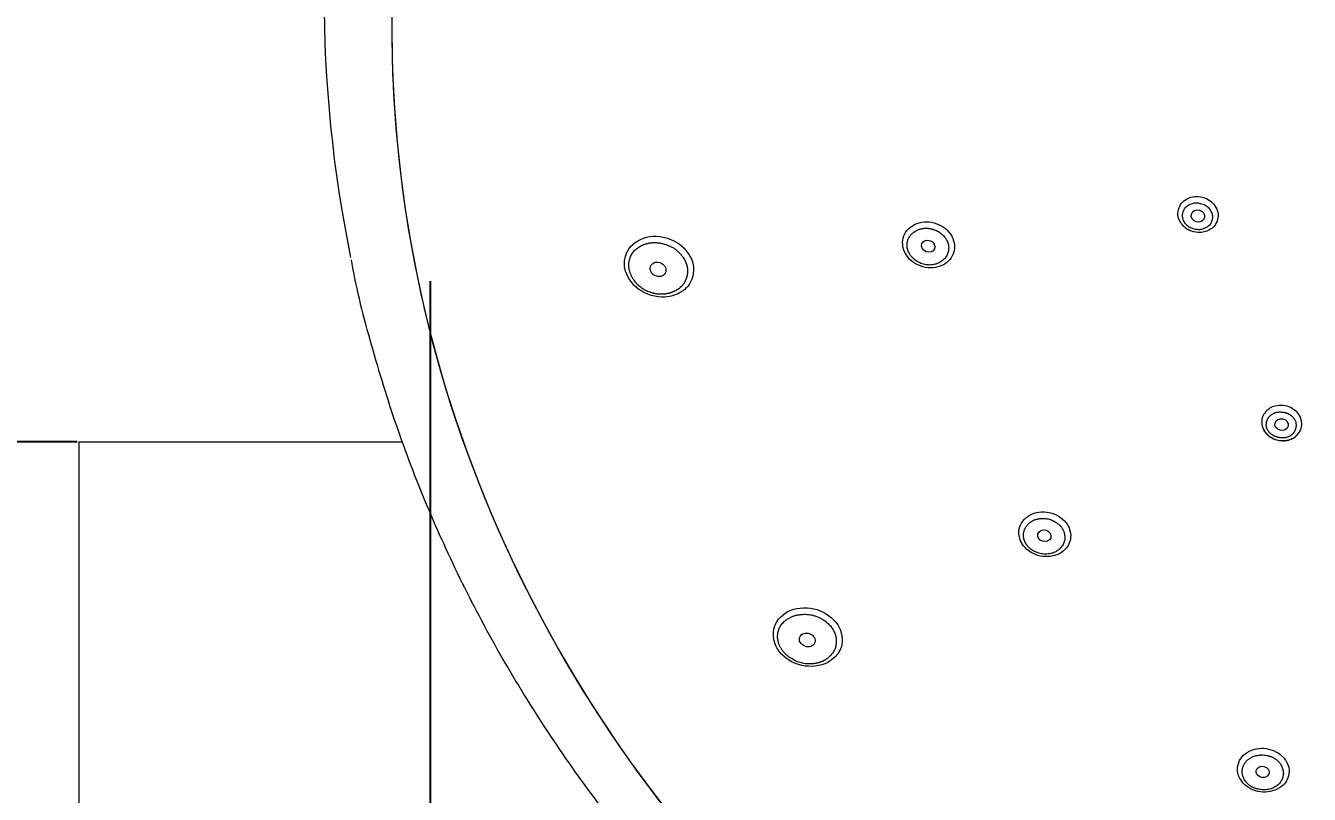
# Model space of a CAD drawing. Header units: millimetres. Extents: x 17284 to 19660, y -6011 to -2651.
# Drawn here: x 17983.03 to 18029.9, y -3892.22 to -3864.16 of the extents above; entities that cross this region are included whole.
import ezdxf

# ---------------------------------------------------------------- set-up
doc = ezdxf.new("R2010")
doc.units = ezdxf.units.MM
doc.linetypes.add('CENTERX2', pattern=[101.6, 63.5, -12.7, 12.7, -12.7])
doc.layers.add('CENTER', color=1, linetype='CENTERX2')
doc.layers.add('DIM', color=3, linetype='Continuous', lineweight=13)
doc.styles.get("Standard").update_dxf_attribs({"font": 'arial.ttf'})
doc.dimstyles.get("Standard").update_dxf_attribs({"dimtxt": 0.18, "dimasz": 0.18, "dimexe": 0.18, "dimexo": 0.0625, "dimgap": 0.09, "dimtad": 0, "dimtih": 1, "dimtoh": 1, "dimdec": 1, "dimdsep": 46, "dimtxsty": 'Standard', "dimcen": 0.09, "dimadec": 0, "dimazin": 0, "dimtfac": 1, "dimtdec": 1, "dimtofl": 0, "dimtmove": 0, "dimatfit": 3, "dimfxl": 1, "dimtolj": 1, "dimtzin": 0, "dimarcsym": 0})

# ---------------------------------------------------------------- blocks, each defined once
blk = doc.blocks.new('*D113')
at = {"layer": 'Defpoints', "color": 0, "transparency": 16777216}
for p in [(17984.973, -3879.358, 0), (17740.521, -4555.632), (17984.973, -4555.632)]:
    blk.add_point(p, dxfattribs=at)
at = {"layer": 'DIM', "color": 0, "lineweight": -2, "transparency": 16777216}
for p, q in [((17984.911, -3879.358), (17740.341, -3879.358)), ((17740.521, -3897.358), (17740.521, -4203.305)), ((17740.521, -4537.632), (17740.521, -4231.686)), ((17984.911, -4555.632), (17740.341, -4555.632))]:
    blk.add_line(p, q, dxfattribs=at)
at = {"layer": 'DIM', "color": 0, "transparency": 16777216}
for points in [[(17737.521, -3897.358), (17743.521, -3897.358), (17740.521, -3879.358)], [(17737.521, -4537.632), (17743.521, -4537.632), (17740.521, -4555.632)]]:
    blk.add_solid(points, dxfattribs=at)
at = {"layer": 'DIM', "color": 0, "transparency": 16777216, "insert": (17740.521, -4217.495), "char_height": 18, "attachment_point": 5}
blk.add_mtext('\\A1;692', dxfattribs=at)

msp = doc.modelspace()

# ---------------------------------------------------------------- linework, layer by layer
at = {"linetype": 'Continuous', "lineweight": 18, "extrusion": (-1, -2.22045e-16, -3.42573e-11)}
msp.add_line((17984.973, -3879.358, 0), (17984.973, -3935.632, 0), dxfattribs=at)
at = {"linetype": 'Continuous', "lineweight": 18}
msp.add_line((17984.973, -3879.358, 0), (17996.776, -3879.358, 0), dxfattribs=at)
for centre, major_axis, start_param, end_param in [((18051.187, -3864.158, 0), (54.792, 0), 4.743974, 10.963989), ((18051.187, -3863.115, 0), (-57.26, 0), 6.094547, 6.467351)]:
    msp.add_ellipse(centre, major_axis=major_axis, ratio=0.906308, start_param=start_param, end_param=end_param, dxfattribs=at)
at = {"linetype": 'Continuous', "lineweight": 13}
msp.add_ellipse((18051.187, -3864.158, 0), major_axis=(54.792, 0), ratio=0.906308, start_param=3.141593, end_param=4.680875, dxfattribs=at)
at = {"linetype": 'Continuous', "lineweight": 18}
for centre, major_axis, ratio in [((18025.833, -3871.108, 0), (0.237, -0.07), 0.888631), ((18015.984, -3872.21, 0), (-0.229, 0.093), 0.877525), ((18006.122, -3873.056, 0), (-0.263, 0.136), 0.863947), ((18028.888, -3878.723, 0), (0.24, -0.057), 0.870383), ((18020.224, -3882.783, 0), (-0.235, 0.075), 0.852258), ((18011.57, -3886.588, 0), (-0.276, 0.108), 0.83166), ((18028.199, -3891.405, 0), (-0.241, 0.052), 0.831661)]:
    msp.add_ellipse(centre, major_axis=major_axis, ratio=ratio, dxfattribs=at)
at = {"linetype": 'Continuous', "lineweight": 13}
for points, knots in [([(18025.155, -3871.255, 0), (18025.133, -3871.21, 0), (18025.117, -3871.167, 0), (18025.081, -3870.984, 0), (18025.137, -3870.756, 0), (18025.325, -3870.526, 0), (18025.547, -3870.412, 0), (18025.872, -3870.378, 0), (18026.129, -3870.445, 0), (18026.395, -3870.626, 0), (18026.537, -3870.834, 0), (18026.593, -3871.122, 0), (18026.537, -3871.349, 0), (18026.419, -3871.494, 0), (18026.387, -3871.523, 0), (18026.349, -3871.551, 0)], [0, 0, 0, 0, 0.049219, 0.049219, 0.230121, 0.230121, 0.411023, 0.411023, 0.591924, 0.591924, 0.772826, 0.772826, 0.953728, 0.953728, 1, 1, 1, 1]), ([(18015.062, -3872.23, 0), (18015.044, -3872.131, 0), (18015.047, -3872.018, 0), (18015.102, -3871.802, 0), (18015.154, -3871.7, 0), (18015.284, -3871.544, 0), (18015.38, -3871.471, 0), (18015.597, -3871.364, 0), (18015.719, -3871.33, 0), (18015.948, -3871.312, 0), (18016.078, -3871.324, 0), (18016.332, -3871.394, 0), (18016.451, -3871.449, 0), (18016.64, -3871.581, 0), (18016.729, -3871.671, 0), (18016.866, -3871.873, 0), (18016.914, -3871.985, 0), (18016.95, -3872.169, 0), (18016.951, -3872.261, 0), (18016.935, -3872.353, 0)], [0, 0, 0, 0, 0.11135, 0.11135, 0.224899, 0.224899, 0.338448, 0.338448, 0.451997, 0.451997, 0.565546, 0.565546, 0.679095, 0.679095, 0.792644, 0.792644, 0.906193, 0.906193, 1, 1, 1, 1]), ([(18004.94, -3872.549, 0), (18004.979, -3872.428, 0), (18005.039, -3872.315, 0), (18005.304, -3872.011, 0), (18005.627, -3871.863, 0), (18006.254, -3871.828, 0), (18006.628, -3871.938, 0), (18007.147, -3872.31, 0), (18007.349, -3872.61, 0), (18007.457, -3873.165, 0), (18007.375, -3873.481, 0), (18007.126, -3873.768, 0), (18007.044, -3873.835, 0), (18006.95, -3873.891, 0)], [0, 0, 0, 0, 0.091506, 0.091506, 0.300105, 0.300105, 0.508705, 0.508705, 0.717305, 0.717305, 0.925904, 0.925904, 1, 1, 1, 1]), ([(18016.935, -3872.353, 0), (18016.931, -3872.372, 0), (18016.927, -3872.391, 0), (18016.894, -3872.52, 0), (18016.842, -3872.621, 0), (18016.735, -3872.749, 0), (18016.682, -3872.796, 0), (18016.622, -3872.838, 0)], [0, 0, 0, 0, 0.096446, 0.096446, 0.651165, 0.651165, 1, 1, 1, 1]), ([(18019.315, -3882.826, 0), (18019.312, -3882.81, 0), (18019.309, -3882.794, 0), (18019.29, -3882.666, 0), (18019.298, -3882.554, 0), (18019.357, -3882.368, 0), (18019.415, -3882.27, 0), (18019.572, -3882.103, 0), (18019.67, -3882.035, 0), (18019.871, -3881.947, 0), (18019.995, -3881.919, 0), (18020.252, -3881.907, 0), (18020.382, -3881.923, 0), (18020.605, -3881.989, 0), (18020.72, -3882.046, 0), (18020.922, -3882.194, 0), (18021.009, -3882.285, 0), (18021.112, -3882.447, 0), (18021.148, -3882.533, 0), (18021.168, -3882.623, 0)], [0, 0, 0, 0, 0.018697, 0.018697, 0.144085, 0.144085, 0.269473, 0.269473, 0.394861, 0.394861, 0.520249, 0.520249, 0.645637, 0.645637, 0.771025, 0.771025, 0.896413, 0.896413, 1, 1, 1, 1]), ([(18021.168, -3882.623, 0), (18021.172, -3882.642, 0), (18021.176, -3882.662, 0), (18021.196, -3882.793, 0), (18021.187, -3882.904, 0), (18021.133, -3883.075, 0), (18021.089, -3883.155, 0), (18021.03, -3883.227, 0)], [0, 0, 0, 0, 0.086923, 0.086923, 0.586868, 0.586868, 1, 1, 1, 1]), ([(18010.335, -3886.468, 0), (18010.322, -3886.343, 0), (18010.334, -3886.218, 0), (18010.455, -3885.853, 0), (18010.689, -3885.616, 0), (18011.241, -3885.392, 0), (18011.62, -3885.382, 0), (18012.231, -3885.573, 0), (18012.528, -3885.793, 0), (18012.839, -3886.282, 0), (18012.888, -3886.603, 0), (18012.753, -3887.009, 0), (18012.651, -3887.154, 0), (18012.518, -3887.27, 0)], [0, 0, 0, 0, 0.087152, 0.087152, 0.285826, 0.285826, 0.484501, 0.484501, 0.683175, 0.683175, 0.881849, 0.881849, 1, 1, 1, 1]), ([(18027.301, -3891.487, 0), (18027.29, -3891.449, 0), (18027.282, -3891.41, 0), (18027.268, -3891.277, 0), (18027.283, -3891.167, 0), (18027.36, -3890.963, 0), (18027.423, -3890.869, 0), (18027.572, -3890.726, 0), (18027.674, -3890.662, 0), (18027.904, -3890.571, 0), (18028.028, -3890.546, 0), (18028.258, -3890.54, 0), (18028.385, -3890.559, 0), (18028.629, -3890.635, 0), (18028.743, -3890.694, 0), (18028.901, -3890.814, 0), (18028.968, -3890.884, 0), (18029.022, -3890.963, 0)], [0, 0, 0, 0, 0.053078, 0.053078, 0.191798, 0.191798, 0.330518, 0.330518, 0.469238, 0.469238, 0.607958, 0.607958, 0.746679, 0.746679, 0.885399, 0.885399, 1, 1, 1, 1]), ([(18029.022, -3890.963, 0), (18029.034, -3890.979, 0), (18029.045, -3890.996, 0), (18029.114, -3891.113, 0), (18029.15, -3891.22, 0), (18029.17, -3891.413, 0), (18029.155, -3891.522, 0), (18029.087, -3891.702, 0), (18029.043, -3891.775, 0), (18028.991, -3891.837, 0)], [0, 0, 0, 0, 0.059263, 0.059263, 0.400122, 0.400122, 0.74098, 0.74098, 1, 1, 1, 1])]:
    msp.add_open_spline(points, degree=3, knots=knots, dxfattribs=at)
at = {"linetype": 'Continuous', "lineweight": 18}
for points, knots in [([(18025.277, -3871.173, 0), (18025.277, -3871.173, 0), (18025.277, -3871.173, 0), (18025.28, -3871.189, 0), (18025.284, -3871.205, 0), (18025.3, -3871.252, 0), (18025.314, -3871.283, 0), (18025.363, -3871.367, 0), (18025.404, -3871.42, 0), (18025.493, -3871.499, 0), (18025.541, -3871.527, 0), (18025.657, -3871.578, 0), (18025.729, -3871.596, 0), (18025.857, -3871.61, 0), (18025.914, -3871.608, 0), (18026.028, -3871.582, 0), (18026.085, -3871.559, 0), (18026.18, -3871.504, 0), (18026.221, -3871.474, 0), (18026.289, -3871.402, 0), (18026.313, -3871.358, 0), (18026.353, -3871.256, 0), (18026.366, -3871.194, 0), (18026.366, -3871.085, 0), (18026.356, -3871.036, 0), (18026.316, -3870.937, 0), (18026.285, -3870.885, 0), (18026.241, -3870.832, 0), (18026.236, -3870.826, 0), (18026.195, -3870.78, 0), (18026.152, -3870.743, 0), (18026.048, -3870.683, 0), (18025.985, -3870.66, 0), (18025.866, -3870.633, 0), (18025.81, -3870.626, 0), (18025.7, -3870.63, 0), (18025.646, -3870.642, 0), (18025.532, -3870.684, 0), (18025.472, -3870.717, 0), (18025.383, -3870.791, 0), (18025.351, -3870.83, 0), (18025.298, -3870.929, 0), (18025.279, -3870.991, 0), (18025.269, -3871.094, 0), (18025.269, -3871.134, 0), (18025.277, -3871.173, 0)], [0, 0, 0, 0, 0.000032, 0.000032, 0.015375, 0.015375, 0.046747, 0.046747, 0.105831, 0.105831, 0.153309, 0.153309, 0.216924, 0.216924, 0.266416, 0.266416, 0.321523, 0.321523, 0.368852, 0.368852, 0.416418, 0.416418, 0.476809, 0.476809, 0.523238, 0.523238, 0.577993, 0.577993, 0.585527, 0.585527, 0.634416, 0.634416, 0.691594, 0.691594, 0.740208, 0.740208, 0.789122, 0.789122, 0.851334, 0.851334, 0.899071, 0.899071, 0.961728, 0.961728, 1, 1, 1, 1]), ([(18016.723, -3872.376, 0), (18016.725, -3872.363, 0), (18016.729, -3872.338, 0), (18016.732, -3872.3, 0), (18016.733, -3872.262, 0), (18016.732, -3872.225, 0), (18016.727, -3872.188, 0), (18016.721, -3872.151, 0), (18016.712, -3872.115, 0), (18016.7, -3872.079, 0), (18016.686, -3872.043, 0), (18016.669, -3872.008, 0), (18016.65, -3871.973, 0), (18016.629, -3871.938, 0), (18016.605, -3871.904, 0), (18016.57, -3871.859, 0), (18016.523, -3871.806, 0), (18016.461, -3871.75, 0), (18016.394, -3871.7, 0), (18016.322, -3871.657, 0), (18016.246, -3871.621, 0), (18016.164, -3871.593, 0), (18016.091, -3871.574, 0), (18016.028, -3871.563, 0), (18015.978, -3871.557, 0), (18015.929, -3871.554, 0), (18015.881, -3871.553, 0), (18015.833, -3871.556, 0), (18015.786, -3871.562, 0), (18015.74, -3871.57, 0), (18015.695, -3871.582, 0), (18015.65, -3871.596, 0), (18015.606, -3871.613, 0), (18015.563, -3871.634, 0), (18015.514, -3871.66, 0), (18015.461, -3871.694, 0), (18015.408, -3871.737, 0), (18015.361, -3871.783, 0), (18015.32, -3871.833, 0), (18015.285, -3871.887, 0), (18015.257, -3871.945, 0), (18015.236, -3872.007, 0), (18015.223, -3872.061, 0), (18015.216, -3872.107, 0), (18015.213, -3872.142, 0), (18015.212, -3872.177, 0), (18015.213, -3872.212, 0), (18015.216, -3872.246, 0), (18015.221, -3872.28, 0), (18015.229, -3872.314, 0), (18015.239, -3872.348, 0), (18015.25, -3872.382, 0), (18015.265, -3872.415, 0), (18015.281, -3872.448, 0), (18015.299, -3872.481, 0), (18015.32, -3872.514, 0), (18015.342, -3872.546, 0), (18015.379, -3872.594, 0), (18015.432, -3872.653, 0), (18015.506, -3872.718, 0), (18015.586, -3872.774, 0), (18015.673, -3872.819, 0), (18015.766, -3872.855, 0), (18015.86, -3872.879, 0), (18015.95, -3872.893, 0), (18016.034, -3872.898, 0), (18016.116, -3872.895, 0), (18016.196, -3872.882, 0), (18016.274, -3872.862, 0), (18016.35, -3872.832, 0), (18016.422, -3872.795, 0), (18016.49, -3872.751, 0), (18016.55, -3872.701, 0), (18016.601, -3872.646, 0), (18016.645, -3872.586, 0), (18016.68, -3872.521, 0), (18016.706, -3872.45, 0), (18016.718, -3872.401, 0), (18016.723, -3872.376, 0)], [0, 0, 0, 0, 0.009161, 0.018145, 0.026981, 0.035701, 0.044336, 0.052921, 0.061489, 0.070075, 0.078713, 0.087435, 0.096275, 0.105264, 0.114431, 0.123804, 0.142121, 0.159933, 0.177459, 0.194925, 0.212563, 0.230596, 0.249233, 0.260043, 0.270647, 0.281087, 0.291407, 0.301652, 0.311867, 0.3221, 0.332396, 0.342801, 0.353358, 0.364111, 0.375098, 0.391367, 0.407139, 0.422555, 0.437765, 0.452926, 0.468194, 0.483725, 0.499666, 0.50814, 0.516471, 0.524682, 0.532799, 0.540848, 0.548856, 0.55685, 0.564857, 0.572904, 0.581019, 0.589227, 0.597554, 0.606023, 0.614659, 0.623482, 0.64503, 0.665843, 0.686273, 0.70669, 0.727467, 0.748956, 0.767309, 0.785154, 0.802709, 0.820203, 0.837868, 0.855929, 0.874596, 0.893229, 0.911248, 0.928868, 0.946319, 0.963837, 0.981657, 1, 1, 1, 1]), ([(18026.349, -3871.551, 0), (18026.24, -3871.632, 0), (18026.086, -3871.698, 0), (18025.802, -3871.727, 0), (18025.545, -3871.661, 0), (18025.315, -3871.504, 0), (18025.214, -3871.376, 0), (18025.155, -3871.255, 0)], [0, 0, 0, 0, 0.301043, 0.301043, 0.70555, 0.70555, 1, 1, 1, 1]), ([(18005.085, -3872.68, 0), (18005.081, -3872.694, 0), (18005.073, -3872.722, 0), (18005.064, -3872.765, 0), (18005.058, -3872.808, 0), (18005.053, -3872.85, 0), (18005.052, -3872.893, 0), (18005.052, -3872.936, 0), (18005.055, -3872.979, 0), (18005.061, -3873.022, 0), (18005.068, -3873.065, 0), (18005.079, -3873.109, 0), (18005.091, -3873.152, 0), (18005.106, -3873.195, 0), (18005.124, -3873.239, 0), (18005.143, -3873.283, 0), (18005.166, -3873.326, 0), (18005.19, -3873.37, 0), (18005.225, -3873.426, 0), (18005.271, -3873.492, 0), (18005.331, -3873.566, 0), (18005.395, -3873.633, 0), (18005.464, -3873.695, 0), (18005.537, -3873.75, 0), (18005.614, -3873.799, 0), (18005.697, -3873.842, 0), (18005.783, -3873.879, 0), (18005.856, -3873.904, 0), (18005.912, -3873.92, 0), (18005.95, -3873.93, 0), (18005.987, -3873.938, 0), (18006.025, -3873.946, 0), (18006.062, -3873.952, 0), (18006.1, -3873.957, 0), (18006.137, -3873.961, 0), (18006.174, -3873.964, 0), (18006.21, -3873.965, 0), (18006.247, -3873.966, 0), (18006.283, -3873.965, 0), (18006.319, -3873.963, 0), (18006.355, -3873.96, 0), (18006.391, -3873.956, 0), (18006.427, -3873.95, 0), (18006.462, -3873.943, 0), (18006.497, -3873.936, 0), (18006.532, -3873.927, 0), (18006.567, -3873.917, 0), (18006.602, -3873.905, 0), (18006.636, -3873.893, 0), (18006.684, -3873.874, 0), (18006.744, -3873.846, 0), (18006.812, -3873.808, 0), (18006.876, -3873.766, 0), (18006.933, -3873.72, 0), (18006.985, -3873.669, 0), (18007.032, -3873.614, 0), (18007.073, -3873.555, 0), (18007.109, -3873.492, 0), (18007.139, -3873.425, 0), (18007.164, -3873.354, 0), (18007.183, -3873.281, 0), (18007.195, -3873.208, 0), (18007.2, -3873.134, 0), (18007.197, -3873.061, 0), (18007.188, -3872.988, 0), (18007.172, -3872.915, 0), (18007.149, -3872.842, 0), (18007.119, -3872.769, 0), (18007.082, -3872.696, 0), (18007.032, -3872.615, 0), (18006.969, -3872.528, 0), (18006.889, -3872.439, 0), (18006.802, -3872.36, 0), (18006.706, -3872.29, 0), (18006.602, -3872.229, 0), (18006.489, -3872.178, 0), (18006.392, -3872.144, 0), (18006.314, -3872.122, 0), (18006.257, -3872.108, 0), (18006.201, -3872.097, 0), (18006.145, -3872.089, 0), (18006.09, -3872.083, 0), (18006.035, -3872.079, 0), (18005.981, -3872.079, 0), (18005.927, -3872.08, 0), (18005.874, -3872.084, 0), (18005.822, -3872.091, 0), (18005.77, -3872.1, 0), (18005.718, -3872.112, 0), (18005.667, -3872.127, 0), (18005.616, -3872.144, 0), (18005.556, -3872.167, 0), (18005.487, -3872.199, 0), (18005.414, -3872.241, 0), (18005.346, -3872.289, 0), (18005.286, -3872.341, 0), (18005.232, -3872.399, 0), (18005.185, -3872.462, 0), (18005.145, -3872.529, 0), (18005.111, -3872.602, 0), (18005.093, -3872.654, 0), (18005.085, -3872.68, 0)], [0, 0, 0, 0, 0.007473, 0.014841, 0.022121, 0.029329, 0.036484, 0.043605, 0.050709, 0.057816, 0.064945, 0.072113, 0.079341, 0.086644, 0.094041, 0.101549, 0.109182, 0.116957, 0.124887, 0.139651, 0.153951, 0.16789, 0.181578, 0.19513, 0.208667, 0.222307, 0.236169, 0.250364, 0.25626, 0.262094, 0.267874, 0.273604, 0.279291, 0.284942, 0.290561, 0.296157, 0.301736, 0.307304, 0.312868, 0.318434, 0.32401, 0.329602, 0.335216, 0.340859, 0.346538, 0.352259, 0.358027, 0.36385, 0.369732, 0.37568, 0.388844, 0.401658, 0.414193, 0.426527, 0.438741, 0.450918, 0.463142, 0.475497, 0.488063, 0.500917, 0.513786, 0.526316, 0.538592, 0.550702, 0.562737, 0.574794, 0.586964, 0.599339, 0.612006, 0.625046, 0.643419, 0.66126, 0.678802, 0.696291, 0.713974, 0.73209, 0.750863, 0.759685, 0.768364, 0.776916, 0.785361, 0.793719, 0.80201, 0.810255, 0.818474, 0.82669, 0.834922, 0.843194, 0.851525, 0.859935, 0.868446, 0.877076, 0.891387, 0.905285, 0.918871, 0.93225, 0.945536, 0.958842, 0.972282, 0.985967, 1, 1, 1, 1]), ([(18016.622, -3872.838, 0), (18016.586, -3872.862, 0), (18016.548, -3872.885, 0), (18016.399, -3872.957, 0), (18016.276, -3872.991, 0), (18016.05, -3873.009, 0), (18015.917, -3872.996, 0), (18015.666, -3872.928, 0), (18015.546, -3872.872, 0), (18015.357, -3872.741, 0), (18015.269, -3872.651, 0), (18015.13, -3872.447, 0), (18015.083, -3872.336, 0), (18015.063, -3872.234, 0), (18015.062, -3872.232, 0), (18015.062, -3872.23, 0)], [0, 0, 0, 0, 0.068846, 0.068846, 0.254358, 0.254358, 0.43987, 0.43987, 0.625382, 0.625382, 0.810894, 0.810894, 0.996406, 0.996406, 1, 1, 1, 1]), ([(17994.912, -3872.707, 0), (17994.929, -3872.803, 0), (17995.126, -3873.909, 0), (17995.68, -3875.996, 0), (17996.593, -3878.951, 0), (17997.715, -3881.847, 0), (17999.018, -3884.68, 0), (18000.502, -3887.438, 0), (18002.162, -3890.111, 0), (18003.993, -3892.692, 0), (18005.987, -3895.169, 0), (18008.138, -3897.536, 0), (18010.439, -3899.784, 0), (18012.881, -3901.904, 0), (18015.457, -3903.89, 0), (18018.157, -3905.735, 0), (18020.972, -3907.432, 0), (18023.892, -3908.975, 0), (18026.907, -3910.358, 0), (18030.006, -3911.578, 0), (18033.179, -3912.63, 0), (18036.415, -3913.509, 0), (18039.703, -3914.213, 0), (18043.03, -3914.742, 0), (18046.286, -3915.072, 0), (18048.433, -3915.202, 0), (18049.457, -3915.221, 0)], [0, 0, 0, 0, 0.004134, 0.04746, 0.090793, 0.134137, 0.177494, 0.220866, 0.264253, 0.307657, 0.351077, 0.394515, 0.437969, 0.481438, 0.524923, 0.568421, 0.611932, 0.655453, 0.698985, 0.742526, 0.786075, 0.82963, 0.873191, 0.916757, 0.960326, 1, 1, 1, 1]), ([(18006.95, -3873.891, 0), (18006.78, -3873.993, 0), (18006.574, -3874.059, 0), (18006.054, -3874.088, 0), (18005.681, -3873.976, 0), (18005.164, -3873.606, 0), (18004.962, -3873.303, 0), (18004.901, -3872.989, 0), (18004.896, -3872.95, 0), (18004.894, -3872.91, 0)], [0, 0, 0, 0, 0.231605, 0.231605, 0.590802, 0.590802, 0.949998, 0.949998, 1, 1, 1, 1]), ([(18028.344, -3879.064, 0), (18028.307, -3879.029, 0), (18028.276, -3878.993, 0), (18028.174, -3878.833, 0), (18028.139, -3878.602, 0), (18028.224, -3878.328, 0), (18028.383, -3878.153, 0), (18028.669, -3878.022, 0), (18028.931, -3878.006, 0), (18029.245, -3878.095, 0), (18029.454, -3878.246, 0), (18029.615, -3878.499, 0), (18029.651, -3878.73, 0), (18029.566, -3879.004, 0), (18029.406, -3879.179, 0), (18029.12, -3879.31, 0), (18028.858, -3879.327, 0), (18028.587, -3879.25, 0), (18028.444, -3879.16, 0), (18028.344, -3879.064, 0)], [0, 0, 0, 0, 0.033578, 0.033578, 0.158578, 0.158578, 0.283578, 0.283578, 0.408578, 0.408578, 0.533578, 0.533578, 0.658578, 0.658578, 0.783578, 0.783578, 0.908578, 0.908578, 1, 1, 1, 1]), ([(18028.464, -3879.03, 0), (18028.47, -3879.036, 0), (18028.482, -3879.048, 0), (18028.501, -3879.064, 0), (18028.521, -3879.08, 0), (18028.541, -3879.095, 0), (18028.562, -3879.109, 0), (18028.584, -3879.122, 0), (18028.605, -3879.134, 0), (18028.628, -3879.145, 0), (18028.651, -3879.155, 0), (18028.674, -3879.165, 0), (18028.698, -3879.173, 0), (18028.723, -3879.181, 0), (18028.748, -3879.188, 0), (18028.773, -3879.194, 0), (18028.799, -3879.199, 0), (18028.826, -3879.203, 0), (18028.869, -3879.208, 0), (18028.927, -3879.212, 0), (18028.999, -3879.208, 0), (18029.066, -3879.196, 0), (18029.13, -3879.175, 0), (18029.189, -3879.147, 0), (18029.232, -3879.117, 0), (18029.263, -3879.092, 0), (18029.284, -3879.073, 0), (18029.303, -3879.054, 0), (18029.32, -3879.033, 0), (18029.336, -3879.012, 0), (18029.351, -3878.99, 0), (18029.364, -3878.967, 0), (18029.376, -3878.943, 0), (18029.386, -3878.919, 0), (18029.395, -3878.893, 0), (18029.402, -3878.867, 0), (18029.408, -3878.84, 0), (18029.412, -3878.812, 0), (18029.416, -3878.778, 0), (18029.418, -3878.739, 0), (18029.415, -3878.696, 0), (18029.409, -3878.654, 0), (18029.398, -3878.613, 0), (18029.384, -3878.574, 0), (18029.365, -3878.537, 0), (18029.343, -3878.501, 0), (18029.316, -3878.467, 0), (18029.289, -3878.439, 0), (18029.265, -3878.417, 0), (18029.244, -3878.399, 0), (18029.222, -3878.382, 0), (18029.2, -3878.367, 0), (18029.176, -3878.352, 0), (18029.152, -3878.339, 0), (18029.128, -3878.327, 0), (18029.102, -3878.315, 0), (18029.076, -3878.305, 0), (18029.049, -3878.296, 0), (18029.021, -3878.288, 0), (18028.993, -3878.281, 0), (18028.964, -3878.275, 0), (18028.934, -3878.271, 0), (18028.897, -3878.266, 0), (18028.853, -3878.263, 0), (18028.804, -3878.263, 0), (18028.757, -3878.267, 0), (18028.712, -3878.274, 0), (18028.668, -3878.285, 0), (18028.627, -3878.299, 0), (18028.587, -3878.317, 0), (18028.55, -3878.338, 0), (18028.521, -3878.358, 0), (18028.5, -3878.375, 0), (18028.485, -3878.388, 0), (18028.471, -3878.4, 0), (18028.458, -3878.413, 0), (18028.446, -3878.426, 0), (18028.434, -3878.44, 0), (18028.423, -3878.454, 0), (18028.412, -3878.468, 0), (18028.402, -3878.483, 0), (18028.393, -3878.497, 0), (18028.384, -3878.513, 0), (18028.376, -3878.528, 0), (18028.369, -3878.544, 0), (18028.362, -3878.56, 0), (18028.356, -3878.576, 0), (18028.35, -3878.593, 0), (18028.345, -3878.61, 0), (18028.341, -3878.627, 0), (18028.338, -3878.645, 0), (18028.335, -3878.663, 0), (18028.331, -3878.688, 0), (18028.329, -3878.72, 0), (18028.33, -3878.759, 0), (18028.334, -3878.797, 0), (18028.342, -3878.833, 0), (18028.353, -3878.869, 0), (18028.368, -3878.903, 0), (18028.387, -3878.937, 0), (18028.409, -3878.969, 0), (18028.434, -3879.001, 0), (18028.454, -3879.021, 0), (18028.464, -3879.03, 0)], [0, 0, 0, 0, 0.00772, 0.015344, 0.022887, 0.030363, 0.037788, 0.045176, 0.052542, 0.059903, 0.067274, 0.07467, 0.082106, 0.089599, 0.097162, 0.10481, 0.112557, 0.120417, 0.128401, 0.150496, 0.17152, 0.191834, 0.211836, 0.231941, 0.252561, 0.261563, 0.270456, 0.279264, 0.288016, 0.296738, 0.305458, 0.314203, 0.323001, 0.331879, 0.340863, 0.349977, 0.359248, 0.368696, 0.378344, 0.393335, 0.407743, 0.42167, 0.43523, 0.448543, 0.461741, 0.474954, 0.488317, 0.501956, 0.510286, 0.518524, 0.526689, 0.534806, 0.542895, 0.55098, 0.559084, 0.567229, 0.575438, 0.583733, 0.592135, 0.600664, 0.609341, 0.618182, 0.627206, 0.642125, 0.65651, 0.670461, 0.684081, 0.697487, 0.710797, 0.724134, 0.737619, 0.75137, 0.757501, 0.763566, 0.769573, 0.775527, 0.781435, 0.787304, 0.793142, 0.798956, 0.804753, 0.81054, 0.816325, 0.822115, 0.827918, 0.833741, 0.839591, 0.845476, 0.851402, 0.857376, 0.863406, 0.869498, 0.875658, 0.888933, 0.901773, 0.91426, 0.926487, 0.938552, 0.950557, 0.962603, 0.974795, 0.987229, 1, 1, 1, 1]), ([(18028.273, -3878.973, 0), (18028.276, -3878.979, 0), (18028.308, -3879.04, 0), (18028.407, -3879.134, 0), (18028.567, -3879.243, 0), (18028.746, -3879.3, 0), (18028.864, -3879.311, 0), (18028.919, -3879.311, 0)], [0, 0, 0, 0, 0.026628, 0.285347, 0.533668, 0.78778, 1, 1, 1, 1]), ([(18028.919, -3879.311, 0), (18028.93, -3879.313, 0), (18029.003, -3879.32, 0), (18029.141, -3879.294, 0), (18029.314, -3879.222, 0), (18029.412, -3879.149, 0), (18029.457, -3879.106, 0)], [0, 0, 0, 0, 0.052741, 0.360958, 0.679388, 1, 1, 1, 1]), ([(18020.96, -3882.714, 0), (18020.957, -3882.701, 0), (18020.951, -3882.676, 0), (18020.94, -3882.64, 0), (18020.926, -3882.604, 0), (18020.91, -3882.57, 0), (18020.892, -3882.536, 0), (18020.872, -3882.504, 0), (18020.85, -3882.472, 0), (18020.826, -3882.442, 0), (18020.799, -3882.413, 0), (18020.771, -3882.385, 0), (18020.74, -3882.357, 0), (18020.707, -3882.331, 0), (18020.672, -3882.306, 0), (18020.623, -3882.275, 0), (18020.56, -3882.24, 0), (18020.482, -3882.206, 0), (18020.402, -3882.179, 0), (18020.32, -3882.161, 0), (18020.237, -3882.151, 0), (18020.151, -3882.149, 0), (18020.078, -3882.154, 0), (18020.017, -3882.163, 0), (18019.969, -3882.172, 0), (18019.923, -3882.184, 0), (18019.879, -3882.199, 0), (18019.837, -3882.216, 0), (18019.796, -3882.235, 0), (18019.757, -3882.257, 0), (18019.72, -3882.282, 0), (18019.685, -3882.309, 0), (18019.652, -3882.339, 0), (18019.62, -3882.371, 0), (18019.586, -3882.411, 0), (18019.551, -3882.459, 0), (18019.519, -3882.515, 0), (18019.494, -3882.573, 0), (18019.476, -3882.633, 0), (18019.465, -3882.694, 0), (18019.462, -3882.757, 0), (18019.466, -3882.821, 0), (18019.475, -3882.876, 0), (18019.486, -3882.921, 0), (18019.496, -3882.955, 0), (18019.509, -3882.988, 0), (18019.523, -3883.02, 0), (18019.539, -3883.052, 0), (18019.557, -3883.082, 0), (18019.577, -3883.112, 0), (18019.599, -3883.141, 0), (18019.623, -3883.169, 0), (18019.648, -3883.196, 0), (18019.676, -3883.222, 0), (18019.705, -3883.247, 0), (18019.736, -3883.272, 0), (18019.769, -3883.295, 0), (18019.821, -3883.328, 0), (18019.891, -3883.368, 0), (18019.984, -3883.407, 0), (18020.078, -3883.434, 0), (18020.175, -3883.45, 0), (18020.273, -3883.455, 0), (18020.368, -3883.449, 0), (18020.455, -3883.435, 0), (18020.534, -3883.414, 0), (18020.607, -3883.386, 0), (18020.675, -3883.35, 0), (18020.738, -3883.307, 0), (18020.796, -3883.256, 0), (18020.847, -3883.199, 0), (18020.892, -3883.137, 0), (18020.927, -3883.072, 0), (18020.953, -3883.004, 0), (18020.97, -3882.935, 0), (18020.976, -3882.863, 0), (18020.974, -3882.789, 0), (18020.966, -3882.739, 0), (18020.96, -3882.714, 0)], [0, 0, 0, 0, 0.009161, 0.018145, 0.026981, 0.035701, 0.044336, 0.052921, 0.061489, 0.070075, 0.078713, 0.087435, 0.096275, 0.105264, 0.114431, 0.123804, 0.142121, 0.159933, 0.177459, 0.194925, 0.212563, 0.230596, 0.249233, 0.260043, 0.270647, 0.281087, 0.291407, 0.301652, 0.311867, 0.3221, 0.332396, 0.342801, 0.353358, 0.364111, 0.375098, 0.391367, 0.407139, 0.422555, 0.437765, 0.452926, 0.468194, 0.483725, 0.499666, 0.50814, 0.516471, 0.524682, 0.532799, 0.540848, 0.548856, 0.55685, 0.564857, 0.572904, 0.581019, 0.589227, 0.597554, 0.606023, 0.614659, 0.623482, 0.64503, 0.665843, 0.686273, 0.70669, 0.727467, 0.748956, 0.767309, 0.785154, 0.802709, 0.820203, 0.837868, 0.855929, 0.874596, 0.893229, 0.911248, 0.928868, 0.946319, 0.963837, 0.981657, 1, 1, 1, 1]), ([(18021.03, -3883.227, 0), (18021.017, -3883.242, 0), (18021.004, -3883.257, 0), (18020.912, -3883.355, 0), (18020.813, -3883.424, 0), (18020.614, -3883.51, 0), (18020.489, -3883.538, 0), (18020.234, -3883.551, 0), (18020.104, -3883.535, 0), (18019.881, -3883.469, 0), (18019.767, -3883.412, 0), (18019.562, -3883.263, 0), (18019.476, -3883.173, 0), (18019.372, -3883.01, 0), (18019.335, -3882.92, 0), (18019.315, -3882.827, 0)], [0, 0, 0, 0, 0.028824, 0.028824, 0.194814, 0.194814, 0.360804, 0.360804, 0.526794, 0.526794, 0.692784, 0.692784, 0.858774, 0.858774, 1, 1, 1, 1]), ([(18010.491, -3886.551, 0), (18010.493, -3886.565, 0), (18010.497, -3886.594, 0), (18010.505, -3886.637, 0), (18010.515, -3886.679, 0), (18010.528, -3886.72, 0), (18010.543, -3886.761, 0), (18010.56, -3886.801, 0), (18010.579, -3886.841, 0), (18010.601, -3886.879, 0), (18010.624, -3886.918, 0), (18010.65, -3886.955, 0), (18010.678, -3886.992, 0), (18010.708, -3887.028, 0), (18010.741, -3887.064, 0), (18010.775, -3887.099, 0), (18010.812, -3887.133, 0), (18010.851, -3887.166, 0), (18010.904, -3887.208, 0), (18010.971, -3887.257, 0), (18011.053, -3887.308, 0), (18011.137, -3887.351, 0), (18011.222, -3887.388, 0), (18011.31, -3887.418, 0), (18011.399, -3887.44, 0), (18011.489, -3887.456, 0), (18011.582, -3887.464, 0), (18011.656, -3887.465, 0), (18011.713, -3887.463, 0), (18011.751, -3887.461, 0), (18011.788, -3887.458, 0), (18011.825, -3887.453, 0), (18011.861, -3887.448, 0), (18011.897, -3887.441, 0), (18011.932, -3887.433, 0), (18011.966, -3887.425, 0), (18012, -3887.415, 0), (18012.033, -3887.404, 0), (18012.065, -3887.393, 0), (18012.097, -3887.38, 0), (18012.128, -3887.366, 0), (18012.159, -3887.351, 0), (18012.189, -3887.335, 0), (18012.218, -3887.318, 0), (18012.247, -3887.3, 0), (18012.275, -3887.281, 0), (18012.302, -3887.261, 0), (18012.329, -3887.24, 0), (18012.356, -3887.218, 0), (18012.391, -3887.185, 0), (18012.435, -3887.141, 0), (18012.482, -3887.085, 0), (18012.522, -3887.026, 0), (18012.556, -3886.965, 0), (18012.584, -3886.902, 0), (18012.605, -3886.836, 0), (18012.619, -3886.768, 0), (18012.627, -3886.698, 0), (18012.629, -3886.626, 0), (18012.624, -3886.552, 0), (18012.613, -3886.478, 0), (18012.595, -3886.405, 0), (18012.571, -3886.335, 0), (18012.541, -3886.267, 0), (18012.505, -3886.201, 0), (18012.462, -3886.137, 0), (18012.413, -3886.076, 0), (18012.358, -3886.016, 0), (18012.297, -3885.96, 0), (18012.221, -3885.898, 0), (18012.13, -3885.836, 0), (18012.024, -3885.776, 0), (18011.914, -3885.729, 0), (18011.801, -3885.692, 0), (18011.684, -3885.667, 0), (18011.563, -3885.653, 0), (18011.462, -3885.65, 0), (18011.383, -3885.654, 0), (18011.327, -3885.658, 0), (18011.272, -3885.665, 0), (18011.218, -3885.674, 0), (18011.166, -3885.685, 0), (18011.116, -3885.698, 0), (18011.067, -3885.714, 0), (18011.019, -3885.732, 0), (18010.973, -3885.752, 0), (18010.928, -3885.774, 0), (18010.885, -3885.799, 0), (18010.843, -3885.826, 0), (18010.802, -3885.855, 0), (18010.763, -3885.886, 0), (18010.718, -3885.926, 0), (18010.668, -3885.977, 0), (18010.618, -3886.039, 0), (18010.576, -3886.104, 0), (18010.542, -3886.172, 0), (18010.515, -3886.242, 0), (18010.497, -3886.315, 0), (18010.487, -3886.391, 0), (18010.484, -3886.47, 0), (18010.488, -3886.524, 0), (18010.491, -3886.551, 0)], [0, 0, 0, 0, 0.007473, 0.014841, 0.022121, 0.029329, 0.036484, 0.043605, 0.050709, 0.057816, 0.064945, 0.072113, 0.079341, 0.086644, 0.094041, 0.101549, 0.109182, 0.116957, 0.124887, 0.139651, 0.153951, 0.16789, 0.181578, 0.19513, 0.208667, 0.222307, 0.236169, 0.250364, 0.25626, 0.262094, 0.267874, 0.273604, 0.279291, 0.284942, 0.290561, 0.296157, 0.301736, 0.307304, 0.312868, 0.318434, 0.32401, 0.329602, 0.335216, 0.340859, 0.346538, 0.352259, 0.358027, 0.36385, 0.369732, 0.37568, 0.388844, 0.401658, 0.414193, 0.426527, 0.438741, 0.450918, 0.463142, 0.475497, 0.488063, 0.500917, 0.513786, 0.526316, 0.538592, 0.550702, 0.562737, 0.574794, 0.586964, 0.599339, 0.612006, 0.625046, 0.643419, 0.66126, 0.678802, 0.696291, 0.713974, 0.73209, 0.750863, 0.759685, 0.768364, 0.776916, 0.785361, 0.793719, 0.80201, 0.810255, 0.818474, 0.82669, 0.834922, 0.843194, 0.851525, 0.859935, 0.868446, 0.877076, 0.891387, 0.905285, 0.918871, 0.93225, 0.945536, 0.958842, 0.972282, 0.985967, 1, 1, 1, 1]), ([(18012.518, -3887.27, 0), (18012.427, -3887.349, 0), (18012.321, -3887.415, 0), (18011.93, -3887.574, 0), (18011.552, -3887.582, 0), (18010.943, -3887.392, 0), (18010.644, -3887.169, 0), (18010.403, -3886.791, 0), (18010.35, -3886.629, 0), (18010.335, -3886.468, 0)], [0, 0, 0, 0, 0.13662, 0.13662, 0.473702, 0.473702, 0.810785, 0.810785, 1, 1, 1, 1]), ([(18028.843, -3891.115, 0), (18028.836, -3891.104, 0), (18028.82, -3891.082, 0), (18028.796, -3891.052, 0), (18028.769, -3891.022, 0), (18028.741, -3890.995, 0), (18028.711, -3890.969, 0), (18028.68, -3890.945, 0), (18028.648, -3890.922, 0), (18028.613, -3890.901, 0), (18028.578, -3890.882, 0), (18028.54, -3890.864, 0), (18028.502, -3890.848, 0), (18028.461, -3890.834, 0), (18028.419, -3890.821, 0), (18028.363, -3890.807, 0), (18028.291, -3890.793, 0), (18028.207, -3890.785, 0), (18028.123, -3890.785, 0), (18028.041, -3890.793, 0), (18027.961, -3890.809, 0), (18027.882, -3890.833, 0), (18027.817, -3890.86, 0), (18027.765, -3890.887, 0), (18027.725, -3890.91, 0), (18027.688, -3890.935, 0), (18027.653, -3890.963, 0), (18027.621, -3890.991, 0), (18027.592, -3891.022, 0), (18027.565, -3891.055, 0), (18027.541, -3891.089, 0), (18027.52, -3891.125, 0), (18027.501, -3891.163, 0), (18027.485, -3891.203, 0), (18027.47, -3891.251, 0), (18027.457, -3891.307, 0), (18027.449, -3891.369, 0), (18027.449, -3891.431, 0), (18027.456, -3891.492, 0), (18027.471, -3891.553, 0), (18027.492, -3891.613, 0), (18027.521, -3891.672, 0), (18027.552, -3891.721, 0), (18027.579, -3891.76, 0), (18027.602, -3891.788, 0), (18027.627, -3891.815, 0), (18027.653, -3891.841, 0), (18027.68, -3891.866, 0), (18027.708, -3891.889, 0), (18027.738, -3891.911, 0), (18027.769, -3891.931, 0), (18027.802, -3891.95, 0), (18027.836, -3891.967, 0), (18027.871, -3891.983, 0), (18027.908, -3891.998, 0), (18027.946, -3892.012, 0), (18027.986, -3892.023, 0), (18028.046, -3892.039, 0), (18028.126, -3892.054, 0), (18028.225, -3892.062, 0), (18028.322, -3892.059, 0), (18028.417, -3892.045, 0), (18028.509, -3892.019, 0), (18028.593, -3891.985, 0), (18028.667, -3891.945, 0), (18028.73, -3891.901, 0), (18028.786, -3891.852, 0), (18028.834, -3891.798, 0), (18028.875, -3891.738, 0), (18028.907, -3891.673, 0), (18028.931, -3891.604, 0), (18028.948, -3891.532, 0), (18028.954, -3891.46, 0), (18028.951, -3891.389, 0), (18028.939, -3891.319, 0), (18028.917, -3891.249, 0), (18028.885, -3891.181, 0), (18028.858, -3891.137, 0), (18028.843, -3891.115, 0)], [0, 0, 0, 0, 0.009161, 0.018145, 0.026981, 0.035701, 0.044336, 0.052921, 0.061489, 0.070075, 0.078713, 0.087435, 0.096275, 0.105264, 0.114431, 0.123804, 0.142121, 0.159933, 0.177459, 0.194925, 0.212563, 0.230596, 0.249233, 0.260043, 0.270647, 0.281087, 0.291407, 0.301652, 0.311867, 0.3221, 0.332396, 0.342801, 0.353358, 0.364111, 0.375098, 0.391367, 0.407139, 0.422555, 0.437765, 0.452926, 0.468194, 0.483725, 0.499666, 0.50814, 0.516471, 0.524682, 0.532799, 0.540848, 0.548856, 0.55685, 0.564857, 0.572904, 0.581019, 0.589227, 0.597554, 0.606023, 0.614659, 0.623482, 0.64503, 0.665843, 0.686273, 0.70669, 0.727467, 0.748956, 0.767309, 0.785154, 0.802709, 0.820203, 0.837868, 0.855929, 0.874596, 0.893229, 0.911248, 0.928868, 0.946319, 0.963837, 0.981657, 1, 1, 1, 1]), ([(18028.991, -3891.837, 0), (18028.975, -3891.856, 0), (18028.958, -3891.875, 0), (18028.867, -3891.962, 0), (18028.764, -3892.027, 0), (18028.536, -3892.117, 0), (18028.411, -3892.142, 0), (18028.181, -3892.148, 0), (18028.054, -3892.13, 0), (18027.808, -3892.053, 0), (18027.695, -3891.995, 0), (18027.523, -3891.864, 0), (18027.442, -3891.774, 0), (18027.347, -3891.615, 0), (18027.319, -3891.55, 0), (18027.301, -3891.487, 0)], [0, 0, 0, 0, 0.040991, 0.040991, 0.211713, 0.211713, 0.382435, 0.382435, 0.553157, 0.553157, 0.723879, 0.723879, 0.894601, 0.894601, 1, 1, 1, 1])]:
    msp.add_open_spline(points, degree=3, knots=knots, dxfattribs=at)
at = {"linetype": 'Continuous', "lineweight": 13}
msp.add_open_spline([(18004.894, -3872.91, 0), (18004.887, -3872.79, 0), (18004.903, -3872.666, 0), (18004.94, -3872.549, 0)], degree=3, dxfattribs=at)
at = {"linetype": 'Continuous', "lineweight": 18}
msp.add_open_spline([(18028.193, -3878.825, 0), (18028.273, -3878.973, 0)], degree=1, dxfattribs=at)
at = {"layer": 'CENTER', "ltscale": 0.5}
msp.add_line((17997.807, -4565.632), (17997.807, -3869.358), dxfattribs=at)

# ---------------------------------------------------------------- dimensions: what is measured, and where the dimension line sits
at = {"layer": 'DIM', "color": 3}
dim = msp.add_linear_dim(base=(17740.521, -4555.632), p1=(17984.973, -3879.358, 0), p2=(17984.973, -4555.632), angle=90, text='692', dimstyle='Standard', override={"dimtxt": 18, "dimasz": 18, "dimgap": 5}, dxfattribs=at)
dim.commit()
dim.dimension.update_dxf_attribs({"geometry": '*D113', "text_midpoint": (17740.521, -4217.495)})

doc.saveas('drawing.dxf')
